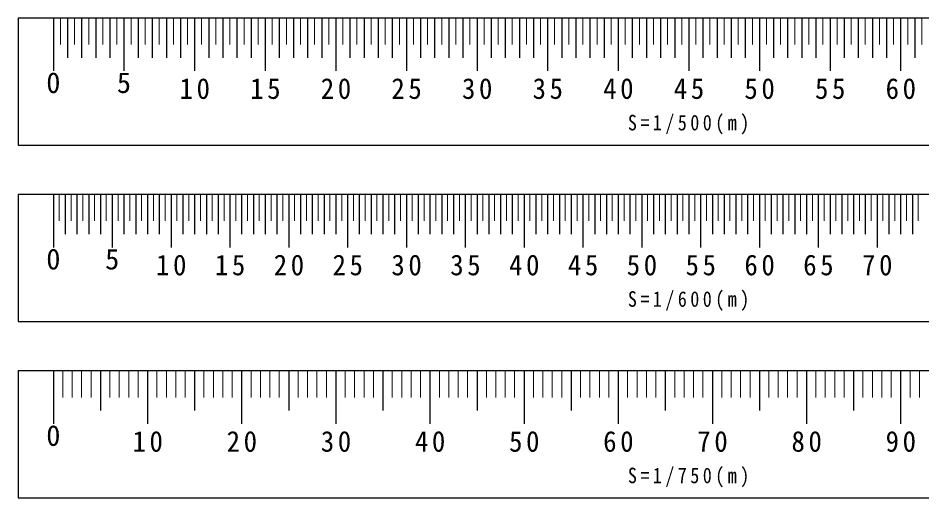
# Model space of a CAD drawing. Units: millimetres on the paper, enlarged 125 times, with parts at other scales. Extents: x -33544 to 34536, y -21689 to 23870.
# Drawn here: x -33544 to -17542, y -21689 to -13189 of the extents above; entities that cross this region are included whole.
import ezdxf
from ezdxf.enums import TextEntityAlignment as Align

# ---------------------------------------------------------------- set-up
doc = ezdxf.new("R2010")
doc.units = ezdxf.units.MM
doc.header["$LTSCALE"] = 125
for name, color, linetype, lineweight in [('8-0', 4, 'Continuous', 13), ('9-0', 4, 'Continuous', 13), ('A-0', 4, 'Continuous', 13), ('F-0', 7, 'Continuous', 25)]:
    doc.layers.add(name, color=color, linetype=linetype, lineweight=lineweight)
doc.styles.add('ＭＳ 明朝', font='')
doc.styles.get('ＭＳ 明朝').set_extended_font_data('MS Mincho')

msp = doc.modelspace()

# ---------------------------------------------------------------- linework, layer by layer
at = {"layer": '8-0', "color": 7, "lineweight": 25}
for p, q in [((-32918.8, -13189.4), (-32918.8, -14126.9)), ((-32668.8, -13189.4), (-32668.8, -13892.5)), ((-32418.8, -13189.4), (-32418.8, -13892.5)), ((-32168.8, -13189.4), (-32168.8, -13892.5)), ((-31918.8, -13189.4), (-31918.8, -13892.5)), ((-31668.8, -13189.4), (-31668.8, -14126.9)), ((-31418.8, -13189.4), (-31418.8, -13892.5)), ((-31168.8, -13189.4), (-31168.8, -13892.5)), ((-30918.8, -13189.4), (-30918.8, -13892.5)), ((-30668.8, -13189.4), (-30668.8, -13892.5)), ((-30418.8, -13189.4), (-30418.8, -14126.9)), ((-30168.8, -13189.4), (-30168.8, -13892.5)), ((-29918.8, -13189.4), (-29918.8, -13892.5)), ((-29668.8, -13189.4), (-29668.8, -13892.5)), ((-29418.8, -13189.4), (-29418.8, -13892.5)), ((-29168.8, -13189.4), (-29168.8, -14126.9)), ((-28918.8, -13189.4), (-28918.8, -13892.5)), ((-28668.8, -13189.4), (-28668.8, -13892.5)), ((-28418.8, -13189.4), (-28418.8, -13892.5)), ((-28168.8, -13189.4), (-28168.8, -13892.5)), ((-27918.8, -13189.4), (-27918.8, -14126.9)), ((-27668.8, -13189.4), (-27668.8, -13892.5)), ((-27418.8, -13189.4), (-27418.8, -13892.5)), ((-27168.8, -13189.4), (-27168.8, -13892.5)), ((-26918.8, -13189.4), (-26918.8, -13892.5)), ((-26668.8, -13189.4), (-26668.8, -14126.9)), ((-26418.8, -13189.4), (-26418.8, -13892.5)), ((-26168.8, -13189.4), (-26168.8, -13892.5)), ((-25918.8, -13189.4), (-25918.8, -13892.5)), ((-25668.8, -13189.4), (-25668.8, -13892.5)), ((-25418.8, -13189.4), (-25418.8, -14126.9)), ((-25168.8, -13189.4), (-25168.8, -13892.5)), ((-24918.8, -13189.4), (-24918.8, -13892.5)), ((-24668.8, -13189.4), (-24668.8, -13892.5)), ((-24418.8, -13189.4), (-24418.8, -13892.5)), ((-24168.8, -13189.4), (-24168.8, -14126.9)), ((-23918.8, -13189.4), (-23918.8, -13892.5)), ((-23668.8, -13189.4), (-23668.8, -13892.5)), ((-23418.8, -13189.4), (-23418.8, -13892.5)), ((-23168.8, -13189.4), (-23168.8, -13892.5)), ((-22918.8, -13189.4), (-22918.8, -14126.9)), ((-22668.8, -13189.4), (-22668.8, -13892.5)), ((-22418.8, -13189.4), (-22418.8, -13892.5)), ((-22168.8, -13189.4), (-22168.8, -13892.5)), ((-21918.8, -13189.4), (-21918.8, -13892.5)), ((-21668.8, -13189.4), (-21668.8, -14126.9)), ((-21418.8, -13189.4), (-21418.8, -13892.5)), ((-21168.8, -13189.4), (-21168.8, -13892.5)), ((-20918.8, -13189.4), (-20918.8, -13892.5)), ((-20668.8, -13189.4), (-20668.8, -13892.5)), ((-20418.8, -13189.4), (-20418.8, -14126.9)), ((-20168.8, -13189.4), (-20168.8, -13892.5)), ((-19918.8, -13189.4), (-19918.8, -13892.5)), ((-19668.8, -13189.4), (-19668.8, -13892.5)), ((-19418.8, -13189.4), (-19418.8, -13892.5)), ((-19168.8, -13189.4), (-19168.8, -14126.9)), ((-18918.8, -13189.4), (-18918.8, -13892.5)), ((-18668.8, -13189.4), (-18668.8, -13892.5)), ((-18418.8, -13189.4), (-18418.8, -13892.5)), ((-18168.8, -13189.4), (-18168.8, -13892.5)), ((-17918.8, -13189.4), (-17918.8, -14126.9)), ((-17668.8, -13189.4), (-17668.8, -13892.5))]:
    msp.add_line(p, q, dxfattribs=at)
at = {"layer": '8-0'}
for p, q in [((-32793.8, -13189.4), (-32793.8, -13658.2)), ((-32543.8, -13189.4), (-32543.8, -13658.2)), ((-32293.8, -13189.4), (-32293.8, -13658.2)), ((-32043.8, -13189.4), (-32043.8, -13658.2)), ((-31793.8, -13189.4), (-31793.8, -13658.2)), ((-31543.8, -13189.4), (-31543.8, -13658.2)), ((-31293.8, -13189.4), (-31293.8, -13658.2)), ((-31043.8, -13189.4), (-31043.8, -13658.2)), ((-30793.8, -13189.4), (-30793.8, -13658.2)), ((-30543.8, -13189.4), (-30543.8, -13658.2)), ((-30293.8, -13189.4), (-30293.8, -13658.2)), ((-30043.8, -13189.4), (-30043.8, -13658.2)), ((-29793.8, -13189.4), (-29793.8, -13658.2)), ((-29543.8, -13189.4), (-29543.8, -13658.2)), ((-29293.8, -13189.4), (-29293.8, -13658.2)), ((-29043.8, -13189.4), (-29043.8, -13658.2)), ((-28793.8, -13189.4), (-28793.8, -13658.2)), ((-28543.8, -13189.4), (-28543.8, -13658.2)), ((-28293.8, -13189.4), (-28293.8, -13658.2)), ((-28043.8, -13189.4), (-28043.8, -13658.2)), ((-27793.8, -13189.4), (-27793.8, -13658.2)), ((-27543.8, -13189.4), (-27543.8, -13658.2)), ((-27293.8, -13189.4), (-27293.8, -13658.2)), ((-27043.8, -13189.4), (-27043.8, -13658.2)), ((-26793.8, -13189.4), (-26793.8, -13658.2)), ((-26543.8, -13189.4), (-26543.8, -13658.2)), ((-26293.8, -13189.4), (-26293.8, -13658.2)), ((-26043.8, -13189.4), (-26043.8, -13658.2)), ((-25793.8, -13189.4), (-25793.8, -13658.2)), ((-25543.8, -13189.4), (-25543.8, -13658.2)), ((-25293.8, -13189.4), (-25293.8, -13658.2)), ((-25043.8, -13189.4), (-25043.8, -13658.2)), ((-24793.8, -13189.4), (-24793.8, -13658.2)), ((-24543.8, -13189.4), (-24543.8, -13658.2)), ((-24293.8, -13189.4), (-24293.8, -13658.2)), ((-24043.8, -13189.4), (-24043.8, -13658.2)), ((-23793.8, -13189.4), (-23793.8, -13658.2)), ((-23543.8, -13189.4), (-23543.8, -13658.2)), ((-23293.8, -13189.4), (-23293.8, -13658.2)), ((-23043.8, -13189.4), (-23043.8, -13658.2)), ((-22793.8, -13189.4), (-22793.8, -13658.2)), ((-22543.8, -13189.4), (-22543.8, -13658.2)), ((-22293.8, -13189.4), (-22293.8, -13658.2)), ((-22043.8, -13189.4), (-22043.8, -13658.2)), ((-21793.8, -13189.4), (-21793.8, -13658.2)), ((-21543.8, -13189.4), (-21543.8, -13658.2)), ((-21293.8, -13189.4), (-21293.8, -13658.2)), ((-21043.8, -13189.4), (-21043.8, -13658.2)), ((-20793.8, -13189.4), (-20793.8, -13658.2)), ((-20543.8, -13189.4), (-20543.8, -13658.2)), ((-20293.8, -13189.4), (-20293.8, -13658.2)), ((-20043.8, -13189.4), (-20043.8, -13658.2)), ((-19793.8, -13189.4), (-19793.8, -13658.2)), ((-19543.8, -13189.4), (-19543.8, -13658.2)), ((-19293.8, -13189.4), (-19293.8, -13658.2)), ((-19043.8, -13189.4), (-19043.8, -13658.2)), ((-18793.8, -13189.4), (-18793.8, -13658.2)), ((-18543.8, -13189.4), (-18543.8, -13658.2)), ((-18293.8, -13189.4), (-18293.8, -13658.2)), ((-18043.8, -13189.4), (-18043.8, -13658.2)), ((-17793.8, -13189.4), (-17793.8, -13658.2)), ((-17543.8, -13189.4), (-17543.8, -13658.2))]:
    msp.add_line(p, q, dxfattribs=at)
at = {"layer": '9-0', "color": 7, "lineweight": 25}
for p, q in [((-32918.8, -16314.4), (-32918.8, -17251.9)), ((-32710.5, -16314.4), (-32710.5, -17017.5)), ((-32502.2, -16314.4), (-32502.2, -17017.5)), ((-32293.8, -16314.4), (-32293.8, -17017.5)), ((-32085.5, -16314.4), (-32085.5, -17017.5)), ((-31877.2, -16314.4), (-31877.2, -17251.9)), ((-31668.8, -16314.4), (-31668.8, -17017.5)), ((-31460.5, -16314.4), (-31460.5, -17017.5)), ((-31252.2, -16314.4), (-31252.2, -17017.5)), ((-31043.8, -16314.4), (-31043.8, -17017.5)), ((-30835.5, -16314.4), (-30835.5, -17251.9)), ((-30627.2, -16314.4), (-30627.2, -17017.5)), ((-30418.8, -16314.4), (-30418.8, -17017.5)), ((-30210.5, -16314.4), (-30210.5, -17017.5)), ((-30002.2, -16314.4), (-30002.2, -17017.5)), ((-29793.8, -16314.4), (-29793.8, -17251.9)), ((-29585.5, -16314.4), (-29585.5, -17017.5)), ((-29377.2, -16314.4), (-29377.2, -17017.5)), ((-29168.8, -16314.4), (-29168.8, -17017.5)), ((-28960.5, -16314.4), (-28960.5, -17017.5)), ((-28752.2, -16314.4), (-28752.2, -17251.9)), ((-28543.8, -16314.4), (-28543.8, -17017.5)), ((-28335.5, -16314.4), (-28335.5, -17017.5)), ((-28127.2, -16314.4), (-28127.2, -17017.5)), ((-27918.8, -16314.4), (-27918.8, -17017.5)), ((-27710.5, -16314.4), (-27710.5, -17251.9)), ((-27502.2, -16314.4), (-27502.2, -17017.5)), ((-27293.8, -16314.4), (-27293.8, -17017.5)), ((-27085.5, -16314.4), (-27085.5, -17017.5)), ((-26877.2, -16314.4), (-26877.2, -17017.5)), ((-26668.8, -16314.4), (-26668.8, -17251.9)), ((-26460.5, -16314.4), (-26460.5, -17017.5)), ((-26252.2, -16314.4), (-26252.2, -17017.5)), ((-26043.8, -16314.4), (-26043.8, -17017.5)), ((-25835.5, -16314.4), (-25835.5, -17017.5)), ((-25627.2, -16314.4), (-25627.2, -17251.9)), ((-25418.8, -16314.4), (-25418.8, -17017.5)), ((-25210.5, -16314.4), (-25210.5, -17017.5)), ((-25002.2, -16314.4), (-25002.2, -17017.5)), ((-24793.8, -16314.4), (-24793.8, -17017.5)), ((-24585.5, -16314.4), (-24585.5, -17251.9)), ((-24377.2, -16314.4), (-24377.2, -17017.5)), ((-24168.8, -16314.4), (-24168.8, -17017.5)), ((-23960.5, -16314.4), (-23960.5, -17017.5)), ((-23752.2, -16314.4), (-23752.2, -17017.5)), ((-23543.8, -16314.4), (-23543.8, -17251.9)), ((-23335.5, -16314.4), (-23335.5, -17017.5)), ((-23127.2, -16314.4), (-23127.2, -17017.5)), ((-22918.8, -16314.4), (-22918.8, -17017.5)), ((-22710.5, -16314.4), (-22710.5, -17017.5)), ((-22502.2, -16314.4), (-22502.2, -17251.9)), ((-22293.8, -16314.4), (-22293.8, -17017.5)), ((-22085.5, -16314.4), (-22085.5, -17017.5)), ((-21877.2, -16314.4), (-21877.2, -17017.5)), ((-21668.8, -16314.4), (-21668.8, -17017.5)), ((-21460.5, -16314.4), (-21460.5, -17251.9)), ((-21252.2, -16314.4), (-21252.2, -17017.5)), ((-21043.8, -16314.4), (-21043.8, -17017.5)), ((-20835.5, -16314.4), (-20835.5, -17017.5)), ((-20627.2, -16314.4), (-20627.2, -17017.5)), ((-20418.8, -16314.4), (-20418.8, -17251.9)), ((-20210.5, -16314.4), (-20210.5, -17017.5)), ((-20002.2, -16314.4), (-20002.2, -17017.5)), ((-19793.8, -16314.4), (-19793.8, -17017.5)), ((-19585.5, -16314.4), (-19585.5, -17017.5)), ((-19377.2, -16314.4), (-19377.2, -17251.9)), ((-19168.8, -16314.4), (-19168.8, -17017.5)), ((-18960.5, -16314.4), (-18960.5, -17017.5)), ((-18752.2, -16314.4), (-18752.2, -17017.5)), ((-18543.8, -16314.4), (-18543.8, -17017.5)), ((-18335.5, -16314.4), (-18335.5, -17251.9)), ((-18127.2, -16314.4), (-18127.2, -17017.5)), ((-17918.8, -16314.4), (-17918.8, -17017.5)), ((-17710.5, -16314.4), (-17710.5, -17017.5))]:
    msp.add_line(p, q, dxfattribs=at)
at = {"layer": '9-0'}
for p, q in [((-32814.7, -16314.4), (-32814.7, -16783.2)), ((-32606.3, -16314.4), (-32606.3, -16783.2)), ((-32398, -16314.4), (-32398, -16783.2)), ((-32189.7, -16314.4), (-32189.7, -16783.2)), ((-31981.3, -16314.4), (-31981.3, -16783.2)), ((-31773, -16314.4), (-31773, -16783.2)), ((-31564.7, -16314.4), (-31564.7, -16783.2)), ((-31356.3, -16314.4), (-31356.3, -16783.2)), ((-31148, -16314.4), (-31148, -16783.2)), ((-30939.7, -16314.4), (-30939.7, -16783.2)), ((-30731.3, -16314.4), (-30731.3, -16783.2)), ((-30523, -16314.4), (-30523, -16783.2)), ((-30314.7, -16314.4), (-30314.7, -16783.2)), ((-30106.3, -16314.4), (-30106.3, -16783.2)), ((-29898, -16314.4), (-29898, -16783.2)), ((-29689.7, -16314.4), (-29689.7, -16783.2)), ((-29481.3, -16314.4), (-29481.3, -16783.2)), ((-29273, -16314.4), (-29273, -16783.2)), ((-29064.7, -16314.4), (-29064.7, -16783.2)), ((-28856.3, -16314.4), (-28856.3, -16783.2)), ((-28648, -16314.4), (-28648, -16783.2)), ((-28439.7, -16314.4), (-28439.7, -16783.2)), ((-28231.3, -16314.4), (-28231.3, -16783.2)), ((-28023, -16314.4), (-28023, -16783.2)), ((-27814.7, -16314.4), (-27814.7, -16783.2)), ((-27606.3, -16314.4), (-27606.3, -16783.2)), ((-27398, -16314.4), (-27398, -16783.2)), ((-27189.7, -16314.4), (-27189.7, -16783.2)), ((-26981.3, -16314.4), (-26981.3, -16783.2)), ((-26773, -16314.4), (-26773, -16783.2)), ((-26564.7, -16314.4), (-26564.7, -16783.2)), ((-26356.3, -16314.4), (-26356.3, -16783.2)), ((-26148, -16314.4), (-26148, -16783.2)), ((-25939.7, -16314.4), (-25939.7, -16783.2)), ((-25731.3, -16314.4), (-25731.3, -16783.2)), ((-25523, -16314.4), (-25523, -16783.2)), ((-25314.7, -16314.4), (-25314.7, -16783.2)), ((-25106.3, -16314.4), (-25106.3, -16783.2)), ((-24898, -16314.4), (-24898, -16783.2)), ((-24689.7, -16314.4), (-24689.7, -16783.2)), ((-24481.3, -16314.4), (-24481.3, -16783.2)), ((-24273, -16314.4), (-24273, -16783.2)), ((-24064.7, -16314.4), (-24064.7, -16783.2)), ((-23856.3, -16314.4), (-23856.3, -16783.2)), ((-23648, -16314.4), (-23648, -16783.2)), ((-23439.7, -16314.4), (-23439.7, -16783.2)), ((-23231.3, -16314.4), (-23231.3, -16783.2)), ((-23023, -16314.4), (-23023, -16783.2)), ((-22814.7, -16314.4), (-22814.7, -16783.2)), ((-22606.3, -16314.4), (-22606.3, -16783.2)), ((-22398, -16314.4), (-22398, -16783.2)), ((-22189.7, -16314.4), (-22189.7, -16783.2)), ((-21981.3, -16314.4), (-21981.3, -16783.2)), ((-21773, -16314.4), (-21773, -16783.2)), ((-21564.7, -16314.4), (-21564.7, -16783.2)), ((-21356.3, -16314.4), (-21356.3, -16783.2)), ((-21148, -16314.4), (-21148, -16783.2)), ((-20939.7, -16314.4), (-20939.7, -16783.2)), ((-20731.3, -16314.4), (-20731.3, -16783.2)), ((-20523, -16314.4), (-20523, -16783.2)), ((-20314.7, -16314.4), (-20314.7, -16783.2)), ((-20106.3, -16314.4), (-20106.3, -16783.2)), ((-19898, -16314.4), (-19898, -16783.2)), ((-19689.7, -16314.4), (-19689.7, -16783.2)), ((-19481.3, -16314.4), (-19481.3, -16783.2)), ((-19273, -16314.4), (-19273, -16783.2)), ((-19064.7, -16314.4), (-19064.7, -16783.2)), ((-18856.3, -16314.4), (-18856.3, -16783.2)), ((-18648, -16314.4), (-18648, -16783.2)), ((-18439.7, -16314.4), (-18439.7, -16783.2)), ((-18231.3, -16314.4), (-18231.3, -16783.2)), ((-18023, -16314.4), (-18023, -16783.2)), ((-17814.7, -16314.4), (-17814.7, -16783.2)), ((-17606.3, -16314.4), (-17606.3, -16783.2))]:
    msp.add_line(p, q, dxfattribs=at)
at = {"layer": 'A-0', "color": 7, "lineweight": 25}
for p, q in [((-32918.8, -19439.4), (-32918.8, -20376.9)), ((-32085.5, -19439.4), (-32085.5, -20142.5)), ((-31252.2, -19439.4), (-31252.2, -20376.9)), ((-30418.8, -19439.4), (-30418.8, -20142.5)), ((-29585.5, -19439.4), (-29585.5, -20376.9)), ((-28752.2, -19439.4), (-28752.2, -20142.5)), ((-27918.8, -19439.4), (-27918.8, -20376.9)), ((-27085.5, -19439.4), (-27085.5, -20142.5)), ((-26252.2, -19439.4), (-26252.2, -20376.9)), ((-25418.8, -19439.4), (-25418.8, -20142.5)), ((-24585.5, -19439.4), (-24585.5, -20376.9)), ((-23752.2, -19439.4), (-23752.2, -20142.5)), ((-22918.8, -19439.4), (-22918.8, -20376.9)), ((-22085.5, -19439.4), (-22085.5, -20142.5)), ((-21252.2, -19439.4), (-21252.2, -20376.9)), ((-20418.8, -19439.4), (-20418.8, -20142.5)), ((-19585.5, -19439.4), (-19585.5, -20376.9)), ((-18752.2, -19439.4), (-18752.2, -20142.5)), ((-17918.8, -19439.4), (-17918.8, -20376.9))]:
    msp.add_line(p, q, dxfattribs=at)
at = {"layer": 'A-0'}
for p, q in [((-32752.2, -19439.4), (-32752.2, -19908.2)), ((-32585.5, -19439.4), (-32585.5, -19908.2)), ((-32418.8, -19439.4), (-32418.8, -19908.2)), ((-32252.2, -19439.4), (-32252.2, -19908.2)), ((-31918.8, -19439.4), (-31918.8, -19908.2)), ((-31752.2, -19439.4), (-31752.2, -19908.2)), ((-31585.5, -19439.4), (-31585.5, -19908.2)), ((-31418.8, -19439.4), (-31418.8, -19908.2)), ((-31085.5, -19439.4), (-31085.5, -19908.2)), ((-30918.8, -19439.4), (-30918.8, -19908.2)), ((-30752.2, -19439.4), (-30752.2, -19908.2)), ((-30585.5, -19439.4), (-30585.5, -19908.2)), ((-30252.2, -19439.4), (-30252.2, -19908.2)), ((-30085.5, -19439.4), (-30085.5, -19908.2)), ((-29918.8, -19439.4), (-29918.8, -19908.2)), ((-29752.2, -19439.4), (-29752.2, -19908.2)), ((-29418.8, -19439.4), (-29418.8, -19908.2)), ((-29252.2, -19439.4), (-29252.2, -19908.2)), ((-29085.5, -19439.4), (-29085.5, -19908.2)), ((-28918.8, -19439.4), (-28918.8, -19908.2)), ((-28585.5, -19439.4), (-28585.5, -19908.2)), ((-28418.8, -19439.4), (-28418.8, -19908.2)), ((-28252.2, -19439.4), (-28252.2, -19908.2)), ((-28085.5, -19439.4), (-28085.5, -19908.2)), ((-27752.2, -19439.4), (-27752.2, -19908.2)), ((-27585.5, -19439.4), (-27585.5, -19908.2)), ((-27418.8, -19439.4), (-27418.8, -19908.2)), ((-27252.2, -19439.4), (-27252.2, -19908.2)), ((-26918.8, -19439.4), (-26918.8, -19908.2)), ((-26752.2, -19439.4), (-26752.2, -19908.2)), ((-26585.5, -19439.4), (-26585.5, -19908.2)), ((-26418.8, -19439.4), (-26418.8, -19908.2)), ((-26085.5, -19439.4), (-26085.5, -19908.2)), ((-25918.8, -19439.4), (-25918.8, -19908.2)), ((-25752.2, -19439.4), (-25752.2, -19908.2)), ((-25585.5, -19439.4), (-25585.5, -19908.2)), ((-25252.2, -19439.4), (-25252.2, -19908.2)), ((-25085.5, -19439.4), (-25085.5, -19908.2)), ((-24918.8, -19439.4), (-24918.8, -19908.2)), ((-24752.2, -19439.4), (-24752.2, -19908.2)), ((-24418.8, -19439.4), (-24418.8, -19908.2)), ((-24252.2, -19439.4), (-24252.2, -19908.2)), ((-24085.5, -19439.4), (-24085.5, -19908.2)), ((-23918.8, -19439.4), (-23918.8, -19908.2)), ((-23585.5, -19439.4), (-23585.5, -19908.2)), ((-23418.8, -19439.4), (-23418.8, -19908.2)), ((-23252.2, -19439.4), (-23252.2, -19908.2)), ((-23085.5, -19439.4), (-23085.5, -19908.2)), ((-22752.2, -19439.4), (-22752.2, -19908.2)), ((-22585.5, -19439.4), (-22585.5, -19908.2)), ((-22418.8, -19439.4), (-22418.8, -19908.2)), ((-22252.2, -19439.4), (-22252.2, -19908.2)), ((-21918.8, -19439.4), (-21918.8, -19908.2)), ((-21752.2, -19439.4), (-21752.2, -19908.2)), ((-21585.5, -19439.4), (-21585.5, -19908.2)), ((-21418.8, -19439.4), (-21418.8, -19908.2)), ((-21085.5, -19439.4), (-21085.5, -19908.2)), ((-20918.8, -19439.4), (-20918.8, -19908.2)), ((-20752.2, -19439.4), (-20752.2, -19908.2)), ((-20585.5, -19439.4), (-20585.5, -19908.2)), ((-20252.2, -19439.4), (-20252.2, -19908.2)), ((-20085.5, -19439.4), (-20085.5, -19908.2)), ((-19918.8, -19439.4), (-19918.8, -19908.2)), ((-19752.2, -19439.4), (-19752.2, -19908.2)), ((-19418.8, -19439.4), (-19418.8, -19908.2)), ((-19252.2, -19439.4), (-19252.2, -19908.2)), ((-19085.5, -19439.4), (-19085.5, -19908.2)), ((-18918.8, -19439.4), (-18918.8, -19908.2)), ((-18585.5, -19439.4), (-18585.5, -19908.2)), ((-18418.8, -19439.4), (-18418.8, -19908.2)), ((-18252.2, -19439.4), (-18252.2, -19908.2)), ((-18085.5, -19439.4), (-18085.5, -19908.2)), ((-17752.2, -19439.4), (-17752.2, -19908.2)), ((-17585.5, -19439.4), (-17585.5, -19908.2))]:
    msp.add_line(p, q, dxfattribs=at)
at = {"layer": 'F-0'}
for p, q in [((-9793.8, -13189.4), (-33543.8, -13189.4)), ((-9793.8, -16314.4), (-33543.8, -16314.4)), ((-9793.8, -19439.4), (-33543.8, -19439.4))]:
    msp.add_line(p, q, dxfattribs=at)
for points in [[(-33543.8, -13189.4), (-33543.8, -15439.4), (-9793.8, -15439.4)], [(-33543.8, -16314.4), (-33543.8, -18564.4), (-9793.8, -18564.4)], [(-33543.8, -19439.4), (-33543.8, -21689.4), (-9793.8, -21689.4)]]:
    msp.add_lwpolyline(points, dxfattribs=at)

# ---------------------------------------------------------------- texts
at = {"layer": '8-0', "color": 3, "style": 'ＭＳ 明朝'}
for s, p in [('0', (-33043.8, -14626.9)), ('5', (-31793.8, -14626.9))]:
    msp.add_text(s, height=366.6, dxfattribs=at).set_placement(p, align=Align.BOTTOM_LEFT)
at = {"layer": '8-0', "color": 3, "char_height": 366.6, "attachment_point": 7, "style": 'ＭＳ 明朝'}
for s, insert in [('\\T1.27;\\W0.95;10', (-30684.5, -14626.9)), ('\\T1.27;\\W0.95;15', (-29434.5, -14626.9)), ('\\T1.27;\\W0.95;20', (-28184.5, -14626.9)), ('\\T1.27;\\W0.95;25', (-26934.5, -14626.9)), ('\\T1.27;\\W0.95;30', (-25684.5, -14626.9)), ('\\T1.27;\\W0.95;35', (-24434.5, -14626.9)), ('\\T1.27;\\W0.95;40', (-23184.5, -14626.9)), ('\\T1.27;\\W0.95;45', (-21934.5, -14626.9)), ('\\T1.27;\\W0.95;50', (-20684.5, -14626.9)), ('\\T1.27;\\W0.95;55', (-19434.5, -14626.9)), ('\\T1.27;\\W0.95;60', (-18184.5, -14626.9))]:
    msp.add_mtext(s, dxfattribs=dict(at, insert=insert))
at = {"layer": '9-0', "color": 3, "style": 'ＭＳ 明朝'}
for s, p in [('0', (-33043.8, -17751.9)), ('5', (-32002.2, -17751.9))]:
    msp.add_text(s, height=366.6, dxfattribs=at).set_placement(p, align=Align.BOTTOM_LEFT)
at = {"layer": '9-0', "color": 3, "char_height": 366.6, "attachment_point": 7, "style": 'ＭＳ 明朝'}
for s, insert in [('\\T1.27;\\W0.95;10', (-31101.1, -17751.9)), ('\\T1.27;\\W0.95;15', (-30059.5, -17751.9)), ('\\T1.27;\\W0.95;20', (-29017.8, -17751.9)), ('\\T1.27;\\W0.95;25', (-27976.1, -17751.9)), ('\\T1.27;\\W0.95;30', (-26934.5, -17751.9)), ('\\T1.27;\\W0.95;35', (-25892.8, -17751.9)), ('\\T1.27;\\W0.95;40', (-24851.1, -17751.9)), ('\\T1.27;\\W0.95;45', (-23809.5, -17751.9)), ('\\T1.27;\\W0.95;50', (-22767.8, -17751.9)), ('\\T1.27;\\W0.95;55', (-21726.1, -17751.9)), ('\\T1.27;\\W0.95;60', (-20684.5, -17751.9)), ('\\T1.27;\\W0.95;65', (-19642.8, -17751.9)), ('\\T1.27;\\W0.95;70', (-18601.1, -17751.9))]:
    msp.add_mtext(s, dxfattribs=dict(at, insert=insert))
at = {"layer": 'A-0', "color": 3, "style": 'ＭＳ 明朝'}
msp.add_text('0', height=366.6, dxfattribs=at).set_placement((-33043.8, -20876.9), align=Align.BOTTOM_LEFT)
at = {"layer": 'A-0', "color": 3, "char_height": 366.6, "attachment_point": 7, "style": 'ＭＳ 明朝'}
for s, insert in [('\\T1.27;\\W0.95;10', (-31517.8, -20876.9)), ('\\T1.27;\\W0.95;20', (-29851.1, -20876.9)), ('\\T1.27;\\W0.95;30', (-28184.5, -20876.9)), ('\\T1.27;\\W0.95;40', (-26517.8, -20876.9)), ('\\T1.27;\\W0.95;50', (-24851.1, -20876.9)), ('\\T1.27;\\W0.95;60', (-23184.5, -20876.9)), ('\\T1.27;\\W0.95;70', (-21517.8, -20876.9)), ('\\T1.27;\\W0.95;80', (-19851.1, -20876.9)), ('\\T1.27;\\W0.95;90', (-18184.5, -20876.9))]:
    msp.add_mtext(s, dxfattribs=dict(at, insert=insert))
at = {"layer": 'F-0', "char_height": 274.9, "attachment_point": 7, "style": 'ＭＳ 明朝'}
for s, insert in [('\\T1.39;\\W0.85;S=1/500(m)', (-22747, -15251.9)), ('\\T1.39;\\W0.85;S=1/600(m)', (-22747, -18376.9)), ('\\T1.39;\\W0.85;S=1/750(m)', (-22747, -21501.9))]:
    msp.add_mtext(s, dxfattribs=dict(at, insert=insert))

doc.saveas('drawing.dxf')
